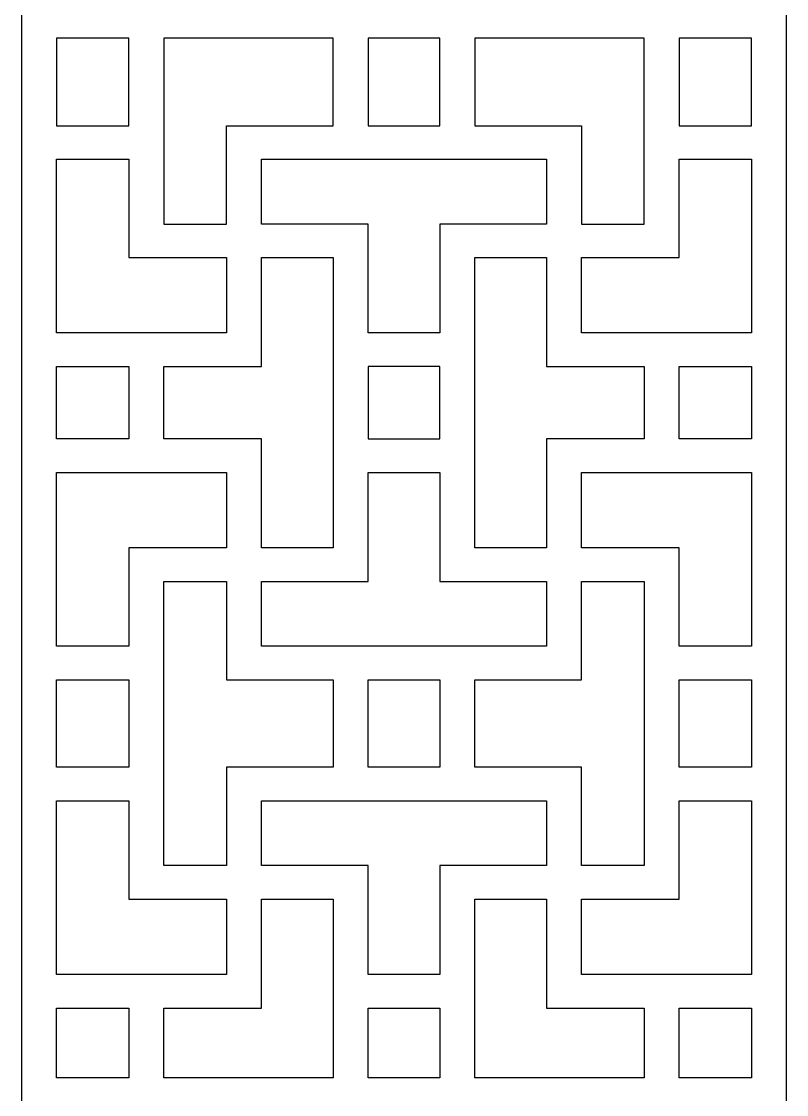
# Model space of a CAD drawing. Header units: centimetres. Extents: x -9.9 to -2, y -14.3 to 14.4.
# Drawn here: x -9.917 to -7.005, y 0.063 to 4.145 of the extents above; entities that cross this region are included whole.
import ezdxf

# ---------------------------------------------------------------- set-up
doc = ezdxf.new("R2010")
doc.units = ezdxf.units.CM
doc.header["$MEASUREMENT"] = 0
doc.layers.add('layer 1', color=7, linetype='Continuous')

msp = doc.modelspace()

# ---------------------------------------------------------------- linework, layer by layer
at = {"layer": 'layer 1', "color": 177}
for points, knots in [([(-7.00539, -14.31177), (-7.00539, -14.31177), (-9.91685, -14.31177), (-9.91685, -14.31177), (-9.91685, -14.31177), (-9.91685, -14.31177), (-9.91685, 14.43681), (-9.91685, 14.43681), (-9.91685, 14.43681), (-9.91685, 14.43681), (-7.00539, 14.43681), (-7.00539, 14.43681), (-7.00539, 14.43681), (-7.00539, 14.43681), (-7.00539, -14.31177), (-7.00539, -14.31177)], [0, 0, 0, 0, 0.2, 0.2, 0.2, 0.2, 0.4, 0.4, 0.4, 0.4, 0.6, 0.6, 0.6, 0.6, 1, 1, 1, 1]), ([(-9.7833, 4.08067), (-9.7833, 4.08067), (-9.50832, 4.08067), (-9.50832, 4.08067), (-9.50832, 4.08067), (-9.50832, 4.08067), (-9.50832, 3.74812), (-9.50832, 3.74812), (-9.50832, 3.74812), (-9.50832, 3.74812), (-9.7833, 3.74812), (-9.7833, 3.74812), (-9.7833, 3.74812), (-9.7833, 3.74812), (-9.7833, 4.08067), (-9.7833, 4.08067)], [0, 0, 0, 0, 0.2, 0.2, 0.2, 0.2, 0.4, 0.4, 0.4, 0.4, 0.6, 0.6, 0.6, 0.6, 1, 1, 1, 1]), ([(-9.37477, 4.08067), (-9.37477, 4.08067), (-8.73121, 4.08067), (-8.73121, 4.08067), (-8.73121, 4.08067), (-8.73121, 4.08067), (-8.73121, 3.74812), (-8.73121, 3.74812), (-8.73121, 3.74812), (-8.73121, 3.74812), (-9.00329, 3.74812), (-9.00329, 3.74812), (-9.00329, 3.74812), (-9.00329, 3.74812), (-9.13684, 3.74812), (-9.13684, 3.74812), (-9.13684, 3.74812), (-9.13684, 3.74812), (-9.13684, 3.62022), (-9.13684, 3.62022), (-9.13684, 3.62022), (-9.13684, 3.62022), (-9.13684, 3.3741), (-9.13684, 3.3741), (-9.13684, 3.3741), (-9.13684, 3.3741), (-9.37477, 3.3741), (-9.37477, 3.3741), (-9.37477, 3.3741), (-9.37477, 3.3741), (-9.37477, 4.08067), (-9.37477, 4.08067)], [0, 0, 0, 0, 0.1111111, 0.1111111, 0.1111111, 0.1111111, 0.2222222, 0.2222222, 0.2222222, 0.2222222, 0.3333333, 0.3333333, 0.3333333, 0.3333333, 0.4444444, 0.4444444, 0.4444444, 0.4444444, 0.5555556, 0.5555556, 0.5555556, 0.5555556, 0.6666667, 0.6666667, 0.6666667, 0.6666667, 0.7777778, 0.7777778, 0.7777778, 0.7777778, 1, 1, 1, 1]), ([(-8.59766, 4.08067), (-8.59766, 4.08067), (-8.32458, 4.08067), (-8.32458, 4.08067), (-8.32458, 4.08067), (-8.32458, 4.08067), (-8.32458, 3.74812), (-8.32458, 3.74812), (-8.32458, 3.74812), (-8.32458, 3.74812), (-8.59766, 3.74812), (-8.59766, 3.74812), (-8.59766, 3.74812), (-8.59766, 3.74812), (-8.59766, 4.08067), (-8.59766, 4.08067)], [0, 0, 0, 0, 0.2, 0.2, 0.2, 0.2, 0.4, 0.4, 0.4, 0.4, 0.6, 0.6, 0.6, 0.6, 1, 1, 1, 1]), ([(-8.19103, 4.08067), (-8.19103, 4.08067), (-7.54746, 4.08067), (-7.54746, 4.08067), (-7.54746, 4.08067), (-7.54746, 4.08067), (-7.54746, 3.3741), (-7.54746, 3.3741), (-7.54746, 3.3741), (-7.54746, 3.3741), (-7.78539, 3.3741), (-7.78539, 3.3741), (-7.78539, 3.3741), (-7.78539, 3.3741), (-7.78539, 3.62022), (-7.78539, 3.62022), (-7.78539, 3.62022), (-7.78539, 3.62022), (-7.78539, 3.74812), (-7.78539, 3.74812), (-7.78539, 3.74812), (-7.78539, 3.74812), (-7.91894, 3.74812), (-7.91894, 3.74812), (-7.91894, 3.74812), (-7.91894, 3.74812), (-8.19103, 3.74812), (-8.19103, 3.74812), (-8.19103, 3.74812), (-8.19103, 3.74812), (-8.19103, 4.08067), (-8.19103, 4.08067)], [0, 0, 0, 0, 0.1111111, 0.1111111, 0.1111111, 0.1111111, 0.2222222, 0.2222222, 0.2222222, 0.2222222, 0.3333333, 0.3333333, 0.3333333, 0.3333333, 0.4444444, 0.4444444, 0.4444444, 0.4444444, 0.5555556, 0.5555556, 0.5555556, 0.5555556, 0.6666667, 0.6666667, 0.6666667, 0.6666667, 0.7777778, 0.7777778, 0.7777778, 0.7777778, 1, 1, 1, 1]), ([(-7.41391, 4.08067), (-7.41391, 4.08067), (-7.13894, 4.08067), (-7.13894, 4.08067), (-7.13894, 4.08067), (-7.13894, 4.08067), (-7.13894, 3.74812), (-7.13894, 3.74812), (-7.13894, 3.74812), (-7.13894, 3.74812), (-7.41391, 3.74812), (-7.41391, 3.74812), (-7.41391, 3.74812), (-7.41391, 3.74812), (-7.41391, 4.08067), (-7.41391, 4.08067)], [0, 0, 0, 0, 0.2, 0.2, 0.2, 0.2, 0.4, 0.4, 0.4, 0.4, 0.6, 0.6, 0.6, 0.6, 1, 1, 1, 1]), ([(-9.7833, 2.95967), (-9.7833, 2.95967), (-9.13684, 2.95967), (-9.13684, 2.95967), (-9.13684, 2.95967), (-9.13684, 2.95967), (-9.13684, 3.2462), (-9.13684, 3.2462), (-9.13684, 3.2462), (-9.13684, 3.2462), (-9.37477, 3.2462), (-9.37477, 3.2462), (-9.37477, 3.2462), (-9.37477, 3.2462), (-9.46304, 3.2462), (-9.46304, 3.2462), (-9.46304, 3.2462), (-9.46304, 3.2462), (-9.50832, 3.2462), (-9.50832, 3.2462), (-9.50832, 3.2462), (-9.50832, 3.2462), (-9.50832, 3.62022), (-9.50832, 3.62022), (-9.50832, 3.62022), (-9.50832, 3.62022), (-9.7833, 3.62022), (-9.7833, 3.62022), (-9.7833, 3.62022), (-9.7833, 3.62022), (-9.7833, 2.95967), (-9.7833, 2.95967)], [0, 0, 0, 0, 0.1111111, 0.1111111, 0.1111111, 0.1111111, 0.2222222, 0.2222222, 0.2222222, 0.2222222, 0.3333333, 0.3333333, 0.3333333, 0.3333333, 0.4444444, 0.4444444, 0.4444444, 0.4444444, 0.5555556, 0.5555556, 0.5555556, 0.5555556, 0.6666667, 0.6666667, 0.6666667, 0.6666667, 0.7777778, 0.7777778, 0.7777778, 0.7777778, 1, 1, 1, 1]), ([(-9.00329, 3.3741), (-9.00329, 3.3741), (-8.73121, 3.3741), (-8.73121, 3.3741), (-8.73121, 3.3741), (-8.73121, 3.3741), (-8.59766, 3.3741), (-8.59766, 3.3741), (-8.59766, 3.3741), (-8.59766, 3.3741), (-8.59766, 3.2462), (-8.59766, 3.2462), (-8.59766, 3.2462), (-8.59766, 3.2462), (-8.59766, 2.95967), (-8.59766, 2.95967), (-8.59766, 2.95967), (-8.59766, 2.95967), (-8.32458, 2.95967), (-8.32458, 2.95967), (-8.32458, 2.95967), (-8.32458, 2.95967), (-8.32458, 3.2462), (-8.32458, 3.2462), (-8.32458, 3.2462), (-8.32458, 3.2462), (-8.32458, 3.3741), (-8.32458, 3.3741), (-8.32458, 3.3741), (-8.32458, 3.3741), (-8.19103, 3.3741), (-8.19103, 3.3741), (-8.19103, 3.3741), (-8.19103, 3.3741), (-7.91894, 3.3741), (-7.91894, 3.3741), (-7.91894, 3.3741), (-7.91894, 3.3741), (-7.91894, 3.62022), (-7.91894, 3.62022), (-7.91894, 3.62022), (-7.91894, 3.62022), (-9.00329, 3.62022), (-9.00329, 3.62022), (-9.00329, 3.62022), (-9.00329, 3.62022), (-9.00329, 3.3741), (-9.00329, 3.3741)], [0, 0, 0, 0, 0.0769231, 0.0769231, 0.0769231, 0.0769231, 0.1538462, 0.1538462, 0.1538462, 0.1538462, 0.2307692, 0.2307692, 0.2307692, 0.2307692, 0.3076923, 0.3076923, 0.3076923, 0.3076923, 0.3846154, 0.3846154, 0.3846154, 0.3846154, 0.4615385, 0.4615385, 0.4615385, 0.4615385, 0.5384615, 0.5384615, 0.5384615, 0.5384615, 0.6153846, 0.6153846, 0.6153846, 0.6153846, 0.6923077, 0.6923077, 0.6923077, 0.6923077, 0.7692308, 0.7692308, 0.7692308, 0.7692308, 0.8461538, 0.8461538, 0.8461538, 0.8461538, 1, 1, 1, 1]), ([(-7.13894, 3.62022), (-7.13894, 3.62022), (-7.41391, 3.62022), (-7.41391, 3.62022), (-7.41391, 3.62022), (-7.41391, 3.62022), (-7.41391, 3.3741), (-7.41391, 3.3741), (-7.41391, 3.3741), (-7.41391, 3.3741), (-7.41391, 3.2462), (-7.41391, 3.2462), (-7.41391, 3.2462), (-7.41391, 3.2462), (-7.54746, 3.2462), (-7.54746, 3.2462), (-7.54746, 3.2462), (-7.54746, 3.2462), (-7.78539, 3.2462), (-7.78539, 3.2462), (-7.78539, 3.2462), (-7.78539, 3.2462), (-7.78539, 2.95967), (-7.78539, 2.95967), (-7.78539, 2.95967), (-7.78539, 2.95967), (-7.13894, 2.95967), (-7.13894, 2.95967), (-7.13894, 2.95967), (-7.13894, 2.95967), (-7.13894, 3.62022), (-7.13894, 3.62022)], [0, 0, 0, 0, 0.1111111, 0.1111111, 0.1111111, 0.1111111, 0.2222222, 0.2222222, 0.2222222, 0.2222222, 0.3333333, 0.3333333, 0.3333333, 0.3333333, 0.4444444, 0.4444444, 0.4444444, 0.4444444, 0.5555556, 0.5555556, 0.5555556, 0.5555556, 0.6666667, 0.6666667, 0.6666667, 0.6666667, 0.7777778, 0.7777778, 0.7777778, 0.7777778, 1, 1, 1, 1]), ([(-8.73121, 3.2462), (-8.73121, 3.2462), (-9.00329, 3.2462), (-9.00329, 3.2462), (-9.00329, 3.2462), (-9.00329, 3.2462), (-9.00329, 2.95967), (-9.00329, 2.95967), (-9.00329, 2.95967), (-9.00329, 2.95967), (-9.00329, 2.83176), (-9.00329, 2.83176), (-9.00329, 2.83176), (-9.00329, 2.83176), (-9.13684, 2.83176), (-9.13684, 2.83176), (-9.13684, 2.83176), (-9.13684, 2.83176), (-9.37477, 2.83176), (-9.37477, 2.83176), (-9.37477, 2.83176), (-9.37477, 2.83176), (-9.37477, 2.55663), (-9.37477, 2.55663), (-9.37477, 2.55663), (-9.37477, 2.55663), (-9.13684, 2.55663), (-9.13684, 2.55663), (-9.13684, 2.55663), (-9.13684, 2.55663), (-9.00329, 2.55663), (-9.00329, 2.55663), (-9.00329, 2.55663), (-9.00329, 2.55663), (-9.00329, 2.42873), (-9.00329, 2.42873), (-9.00329, 2.42873), (-9.00329, 2.42873), (-9.00329, 2.1422), (-9.00329, 2.1422), (-9.00329, 2.1422), (-9.00329, 2.1422), (-8.73121, 2.1422), (-8.73121, 2.1422), (-8.73121, 2.1422), (-8.73121, 2.1422), (-8.73121, 3.2462), (-8.73121, 3.2462)], [0, 0, 0, 0, 0.0769231, 0.0769231, 0.0769231, 0.0769231, 0.1538462, 0.1538462, 0.1538462, 0.1538462, 0.2307692, 0.2307692, 0.2307692, 0.2307692, 0.3076923, 0.3076923, 0.3076923, 0.3076923, 0.3846154, 0.3846154, 0.3846154, 0.3846154, 0.4615385, 0.4615385, 0.4615385, 0.4615385, 0.5384615, 0.5384615, 0.5384615, 0.5384615, 0.6153846, 0.6153846, 0.6153846, 0.6153846, 0.6923077, 0.6923077, 0.6923077, 0.6923077, 0.7692308, 0.7692308, 0.7692308, 0.7692308, 0.8461538, 0.8461538, 0.8461538, 0.8461538, 1, 1, 1, 1]), ([(-7.91894, 3.2462), (-7.91894, 3.2462), (-8.19103, 3.2462), (-8.19103, 3.2462), (-8.19103, 3.2462), (-8.19103, 3.2462), (-8.19103, 2.1422), (-8.19103, 2.1422), (-8.19103, 2.1422), (-8.19103, 2.1422), (-7.91894, 2.1422), (-7.91894, 2.1422), (-7.91894, 2.1422), (-7.91894, 2.1422), (-7.91894, 2.42873), (-7.91894, 2.42873), (-7.91894, 2.42873), (-7.91894, 2.42873), (-7.91894, 2.55663), (-7.91894, 2.55663), (-7.91894, 2.55663), (-7.91894, 2.55663), (-7.78539, 2.55663), (-7.78539, 2.55663), (-7.78539, 2.55663), (-7.78539, 2.55663), (-7.54746, 2.55663), (-7.54746, 2.55663), (-7.54746, 2.55663), (-7.54746, 2.55663), (-7.54746, 2.83176), (-7.54746, 2.83176), (-7.54746, 2.83176), (-7.54746, 2.83176), (-7.78539, 2.83176), (-7.78539, 2.83176), (-7.78539, 2.83176), (-7.78539, 2.83176), (-7.91894, 2.83176), (-7.91894, 2.83176), (-7.91894, 2.83176), (-7.91894, 2.83176), (-7.91894, 2.95967), (-7.91894, 2.95967), (-7.91894, 2.95967), (-7.91894, 2.95967), (-7.91894, 3.2462), (-7.91894, 3.2462)], [0, 0, 0, 0, 0.0769231, 0.0769231, 0.0769231, 0.0769231, 0.1538462, 0.1538462, 0.1538462, 0.1538462, 0.2307692, 0.2307692, 0.2307692, 0.2307692, 0.3076923, 0.3076923, 0.3076923, 0.3076923, 0.3846154, 0.3846154, 0.3846154, 0.3846154, 0.4615385, 0.4615385, 0.4615385, 0.4615385, 0.5384615, 0.5384615, 0.5384615, 0.5384615, 0.6153846, 0.6153846, 0.6153846, 0.6153846, 0.6923077, 0.6923077, 0.6923077, 0.6923077, 0.7692308, 0.7692308, 0.7692308, 0.7692308, 0.8461538, 0.8461538, 0.8461538, 0.8461538, 1, 1, 1, 1]), ([(-9.7833, 2.55663), (-9.7833, 2.55663), (-9.50832, 2.55663), (-9.50832, 2.55663), (-9.50832, 2.55663), (-9.50832, 2.55663), (-9.50832, 2.83176), (-9.50832, 2.83176), (-9.50832, 2.83176), (-9.50832, 2.83176), (-9.7833, 2.83176), (-9.7833, 2.83176), (-9.7833, 2.83176), (-9.7833, 2.83176), (-9.7833, 2.55663), (-9.7833, 2.55663)], [0, 0, 0, 0, 0.2, 0.2, 0.2, 0.2, 0.4, 0.4, 0.4, 0.4, 0.6, 0.6, 0.6, 0.6, 1, 1, 1, 1]), ([(-8.59766, 2.83176), (-8.59766, 2.83176), (-8.32458, 2.83176), (-8.32458, 2.83176), (-8.32458, 2.83176), (-8.32458, 2.83176), (-8.32458, 2.55663), (-8.32458, 2.55663), (-8.32458, 2.55663), (-8.32458, 2.55663), (-8.59766, 2.55663), (-8.59766, 2.55663), (-8.59766, 2.55663), (-8.59766, 2.55663), (-8.59766, 2.83176), (-8.59766, 2.83176)], [0, 0, 0, 0, 0.2, 0.2, 0.2, 0.2, 0.4, 0.4, 0.4, 0.4, 0.6, 0.6, 0.6, 0.6, 1, 1, 1, 1]), ([(-7.13894, 2.83176), (-7.13894, 2.83176), (-7.41391, 2.83176), (-7.41391, 2.83176), (-7.41391, 2.83176), (-7.41391, 2.83176), (-7.41391, 2.55663), (-7.41391, 2.55663), (-7.41391, 2.55663), (-7.41391, 2.55663), (-7.13894, 2.55663), (-7.13894, 2.55663), (-7.13894, 2.55663), (-7.13894, 2.55663), (-7.13894, 2.83176), (-7.13894, 2.83176)], [0, 0, 0, 0, 0.2, 0.2, 0.2, 0.2, 0.4, 0.4, 0.4, 0.4, 0.6, 0.6, 0.6, 0.6, 1, 1, 1, 1]), ([(-9.7833, 1.76818), (-9.7833, 1.76818), (-9.50832, 1.76818), (-9.50832, 1.76818), (-9.50832, 1.76818), (-9.50832, 1.76818), (-9.50832, 2.0143), (-9.50832, 2.0143), (-9.50832, 2.0143), (-9.50832, 2.0143), (-9.50832, 2.11254), (-9.50832, 2.11254), (-9.50832, 2.11254), (-9.50832, 2.11254), (-9.50832, 2.1422), (-9.50832, 2.1422), (-9.50832, 2.1422), (-9.50832, 2.1422), (-9.13684, 2.1422), (-9.13684, 2.1422), (-9.13684, 2.1422), (-9.13684, 2.1422), (-9.13684, 2.42873), (-9.13684, 2.42873), (-9.13684, 2.42873), (-9.13684, 2.42873), (-9.7833, 2.42873), (-9.7833, 2.42873), (-9.7833, 2.42873), (-9.7833, 2.42873), (-9.7833, 1.76818), (-9.7833, 1.76818)], [0, 0, 0, 0, 0.1111111, 0.1111111, 0.1111111, 0.1111111, 0.2222222, 0.2222222, 0.2222222, 0.2222222, 0.3333333, 0.3333333, 0.3333333, 0.3333333, 0.4444444, 0.4444444, 0.4444444, 0.4444444, 0.5555556, 0.5555556, 0.5555556, 0.5555556, 0.6666667, 0.6666667, 0.6666667, 0.6666667, 0.7777778, 0.7777778, 0.7777778, 0.7777778, 1, 1, 1, 1]), ([(-9.00329, 2.0143), (-9.00329, 2.0143), (-9.00329, 1.76818), (-9.00329, 1.76818), (-9.00329, 1.76818), (-9.00329, 1.76818), (-7.91894, 1.76818), (-7.91894, 1.76818), (-7.91894, 1.76818), (-7.91894, 1.76818), (-7.91894, 2.0143), (-7.91894, 2.0143), (-7.91894, 2.0143), (-7.91894, 2.0143), (-8.32458, 2.0143), (-8.32458, 2.0143), (-8.32458, 2.0143), (-8.32458, 2.0143), (-8.32458, 2.026), (-8.32458, 2.026), (-8.32458, 2.026), (-8.32458, 2.026), (-8.32458, 2.1422), (-8.32458, 2.1422), (-8.32458, 2.1422), (-8.32458, 2.1422), (-8.32458, 2.42873), (-8.32458, 2.42873), (-8.32458, 2.42873), (-8.32458, 2.42873), (-8.59766, 2.42873), (-8.59766, 2.42873), (-8.59766, 2.42873), (-8.59766, 2.42873), (-8.59766, 2.1422), (-8.59766, 2.1422), (-8.59766, 2.1422), (-8.59766, 2.1422), (-8.59766, 2.026), (-8.59766, 2.026), (-8.59766, 2.026), (-8.59766, 2.026), (-8.59766, 2.0143), (-8.59766, 2.0143), (-8.59766, 2.0143), (-8.59766, 2.0143), (-9.00329, 2.0143), (-9.00329, 2.0143)], [0, 0, 0, 0, 0.0769231, 0.0769231, 0.0769231, 0.0769231, 0.1538462, 0.1538462, 0.1538462, 0.1538462, 0.2307692, 0.2307692, 0.2307692, 0.2307692, 0.3076923, 0.3076923, 0.3076923, 0.3076923, 0.3846154, 0.3846154, 0.3846154, 0.3846154, 0.4615385, 0.4615385, 0.4615385, 0.4615385, 0.5384615, 0.5384615, 0.5384615, 0.5384615, 0.6153846, 0.6153846, 0.6153846, 0.6153846, 0.6923077, 0.6923077, 0.6923077, 0.6923077, 0.7692308, 0.7692308, 0.7692308, 0.7692308, 0.8461538, 0.8461538, 0.8461538, 0.8461538, 1, 1, 1, 1]), ([(-7.13894, 2.42873), (-7.13894, 2.42873), (-7.78539, 2.42873), (-7.78539, 2.42873), (-7.78539, 2.42873), (-7.78539, 2.42873), (-7.78539, 2.1422), (-7.78539, 2.1422), (-7.78539, 2.1422), (-7.78539, 2.1422), (-7.41391, 2.1422), (-7.41391, 2.1422), (-7.41391, 2.1422), (-7.41391, 2.1422), (-7.41391, 2.11254), (-7.41391, 2.11254), (-7.41391, 2.11254), (-7.41391, 2.11254), (-7.41391, 2.0143), (-7.41391, 2.0143), (-7.41391, 2.0143), (-7.41391, 2.0143), (-7.41391, 1.76818), (-7.41391, 1.76818), (-7.41391, 1.76818), (-7.41391, 1.76818), (-7.13894, 1.76818), (-7.13894, 1.76818), (-7.13894, 1.76818), (-7.13894, 1.76818), (-7.13894, 2.42873), (-7.13894, 2.42873)], [0, 0, 0, 0, 0.1111111, 0.1111111, 0.1111111, 0.1111111, 0.2222222, 0.2222222, 0.2222222, 0.2222222, 0.3333333, 0.3333333, 0.3333333, 0.3333333, 0.4444444, 0.4444444, 0.4444444, 0.4444444, 0.5555556, 0.5555556, 0.5555556, 0.5555556, 0.6666667, 0.6666667, 0.6666667, 0.6666667, 0.7777778, 0.7777778, 0.7777778, 0.7777778, 1, 1, 1, 1]), ([(-9.37477, 2.0143), (-9.37477, 2.0143), (-9.37477, 0.93371), (-9.37477, 0.93371), (-9.37477, 0.93371), (-9.37477, 0.93371), (-9.13684, 0.93371), (-9.13684, 0.93371), (-9.13684, 0.93371), (-9.13684, 0.93371), (-9.13684, 1.17983), (-9.13684, 1.17983), (-9.13684, 1.17983), (-9.13684, 1.17983), (-9.13684, 1.30773), (-9.13684, 1.30773), (-9.13684, 1.30773), (-9.13684, 1.30773), (-9.00329, 1.30773), (-9.00329, 1.30773), (-9.00329, 1.30773), (-9.00329, 1.30773), (-8.73121, 1.30773), (-8.73121, 1.30773), (-8.73121, 1.30773), (-8.73121, 1.30773), (-8.73121, 1.64028), (-8.73121, 1.64028), (-8.73121, 1.64028), (-8.73121, 1.64028), (-9.00329, 1.64028), (-9.00329, 1.64028), (-9.00329, 1.64028), (-9.00329, 1.64028), (-9.13684, 1.64028), (-9.13684, 1.64028), (-9.13684, 1.64028), (-9.13684, 1.64028), (-9.13684, 1.76818), (-9.13684, 1.76818), (-9.13684, 1.76818), (-9.13684, 1.76818), (-9.13684, 2.0143), (-9.13684, 2.0143), (-9.13684, 2.0143), (-9.13684, 2.0143), (-9.37477, 2.0143), (-9.37477, 2.0143)], [0, 0, 0, 0, 0.0769231, 0.0769231, 0.0769231, 0.0769231, 0.1538462, 0.1538462, 0.1538462, 0.1538462, 0.2307692, 0.2307692, 0.2307692, 0.2307692, 0.3076923, 0.3076923, 0.3076923, 0.3076923, 0.3846154, 0.3846154, 0.3846154, 0.3846154, 0.4615385, 0.4615385, 0.4615385, 0.4615385, 0.5384615, 0.5384615, 0.5384615, 0.5384615, 0.6153846, 0.6153846, 0.6153846, 0.6153846, 0.6923077, 0.6923077, 0.6923077, 0.6923077, 0.7692308, 0.7692308, 0.7692308, 0.7692308, 0.8461538, 0.8461538, 0.8461538, 0.8461538, 1, 1, 1, 1]), ([(-7.78539, 2.0143), (-7.78539, 2.0143), (-7.78539, 1.76818), (-7.78539, 1.76818), (-7.78539, 1.76818), (-7.78539, 1.76818), (-7.78539, 1.64028), (-7.78539, 1.64028), (-7.78539, 1.64028), (-7.78539, 1.64028), (-7.91894, 1.64028), (-7.91894, 1.64028), (-7.91894, 1.64028), (-7.91894, 1.64028), (-8.19103, 1.64028), (-8.19103, 1.64028), (-8.19103, 1.64028), (-8.19103, 1.64028), (-8.19103, 1.30773), (-8.19103, 1.30773), (-8.19103, 1.30773), (-8.19103, 1.30773), (-7.91894, 1.30773), (-7.91894, 1.30773), (-7.91894, 1.30773), (-7.91894, 1.30773), (-7.78539, 1.30773), (-7.78539, 1.30773), (-7.78539, 1.30773), (-7.78539, 1.30773), (-7.78539, 1.17983), (-7.78539, 1.17983), (-7.78539, 1.17983), (-7.78539, 1.17983), (-7.78539, 0.93371), (-7.78539, 0.93371), (-7.78539, 0.93371), (-7.78539, 0.93371), (-7.54746, 0.93371), (-7.54746, 0.93371), (-7.54746, 0.93371), (-7.54746, 0.93371), (-7.54746, 2.0143), (-7.54746, 2.0143), (-7.54746, 2.0143), (-7.54746, 2.0143), (-7.78539, 2.0143), (-7.78539, 2.0143)], [0, 0, 0, 0, 0.0769231, 0.0769231, 0.0769231, 0.0769231, 0.1538462, 0.1538462, 0.1538462, 0.1538462, 0.2307692, 0.2307692, 0.2307692, 0.2307692, 0.3076923, 0.3076923, 0.3076923, 0.3076923, 0.3846154, 0.3846154, 0.3846154, 0.3846154, 0.4615385, 0.4615385, 0.4615385, 0.4615385, 0.5384615, 0.5384615, 0.5384615, 0.5384615, 0.6153846, 0.6153846, 0.6153846, 0.6153846, 0.6923077, 0.6923077, 0.6923077, 0.6923077, 0.7692308, 0.7692308, 0.7692308, 0.7692308, 0.8461538, 0.8461538, 0.8461538, 0.8461538, 1, 1, 1, 1]), ([(-9.7833, 1.30773), (-9.7833, 1.30773), (-9.50832, 1.30773), (-9.50832, 1.30773), (-9.50832, 1.30773), (-9.50832, 1.30773), (-9.50832, 1.64028), (-9.50832, 1.64028), (-9.50832, 1.64028), (-9.50832, 1.64028), (-9.7833, 1.64028), (-9.7833, 1.64028), (-9.7833, 1.64028), (-9.7833, 1.64028), (-9.7833, 1.30773), (-9.7833, 1.30773)], [0, 0, 0, 0, 0.2, 0.2, 0.2, 0.2, 0.4, 0.4, 0.4, 0.4, 0.6, 0.6, 0.6, 0.6, 1, 1, 1, 1]), ([(-8.59766, 1.64028), (-8.59766, 1.64028), (-8.59766, 1.30773), (-8.59766, 1.30773), (-8.59766, 1.30773), (-8.59766, 1.30773), (-8.32458, 1.30773), (-8.32458, 1.30773), (-8.32458, 1.30773), (-8.32458, 1.30773), (-8.32458, 1.64028), (-8.32458, 1.64028), (-8.32458, 1.64028), (-8.32458, 1.64028), (-8.59766, 1.64028), (-8.59766, 1.64028)], [0, 0, 0, 0, 0.2, 0.2, 0.2, 0.2, 0.4, 0.4, 0.4, 0.4, 0.6, 0.6, 0.6, 0.6, 1, 1, 1, 1]), ([(-7.13894, 1.64028), (-7.13894, 1.64028), (-7.41391, 1.64028), (-7.41391, 1.64028), (-7.41391, 1.64028), (-7.41391, 1.64028), (-7.41391, 1.30773), (-7.41391, 1.30773), (-7.41391, 1.30773), (-7.41391, 1.30773), (-7.13894, 1.30773), (-7.13894, 1.30773), (-7.13894, 1.30773), (-7.13894, 1.30773), (-7.13894, 1.64028), (-7.13894, 1.64028)], [0, 0, 0, 0, 0.2, 0.2, 0.2, 0.2, 0.4, 0.4, 0.4, 0.4, 0.6, 0.6, 0.6, 0.6, 1, 1, 1, 1]), ([(-9.7833, 0.51928), (-9.7833, 0.51928), (-9.13684, 0.51928), (-9.13684, 0.51928), (-9.13684, 0.51928), (-9.13684, 0.51928), (-9.13684, 0.80581), (-9.13684, 0.80581), (-9.13684, 0.80581), (-9.13684, 0.80581), (-9.37477, 0.80581), (-9.37477, 0.80581), (-9.37477, 0.80581), (-9.37477, 0.80581), (-9.46304, 0.80581), (-9.46304, 0.80581), (-9.46304, 0.80581), (-9.46304, 0.80581), (-9.50832, 0.80581), (-9.50832, 0.80581), (-9.50832, 0.80581), (-9.50832, 0.80581), (-9.50832, 1.17983), (-9.50832, 1.17983), (-9.50832, 1.17983), (-9.50832, 1.17983), (-9.7833, 1.17983), (-9.7833, 1.17983), (-9.7833, 1.17983), (-9.7833, 1.17983), (-9.7833, 0.51928), (-9.7833, 0.51928)], [0, 0, 0, 0, 0.1111111, 0.1111111, 0.1111111, 0.1111111, 0.2222222, 0.2222222, 0.2222222, 0.2222222, 0.3333333, 0.3333333, 0.3333333, 0.3333333, 0.4444444, 0.4444444, 0.4444444, 0.4444444, 0.5555556, 0.5555556, 0.5555556, 0.5555556, 0.6666667, 0.6666667, 0.6666667, 0.6666667, 0.7777778, 0.7777778, 0.7777778, 0.7777778, 1, 1, 1, 1]), ([(-8.73121, 0.93371), (-8.73121, 0.93371), (-8.59766, 0.93371), (-8.59766, 0.93371), (-8.59766, 0.93371), (-8.59766, 0.93371), (-8.59766, 0.80581), (-8.59766, 0.80581), (-8.59766, 0.80581), (-8.59766, 0.80581), (-8.59766, 0.51928), (-8.59766, 0.51928), (-8.59766, 0.51928), (-8.59766, 0.51928), (-8.32458, 0.51928), (-8.32458, 0.51928), (-8.32458, 0.51928), (-8.32458, 0.51928), (-8.32458, 0.80581), (-8.32458, 0.80581), (-8.32458, 0.80581), (-8.32458, 0.80581), (-8.32458, 0.93371), (-8.32458, 0.93371), (-8.32458, 0.93371), (-8.32458, 0.93371), (-8.19103, 0.93371), (-8.19103, 0.93371), (-8.19103, 0.93371), (-8.19103, 0.93371), (-7.91894, 0.93371), (-7.91894, 0.93371), (-7.91894, 0.93371), (-7.91894, 0.93371), (-7.91894, 1.17983), (-7.91894, 1.17983), (-7.91894, 1.17983), (-7.91894, 1.17983), (-9.00329, 1.17983), (-9.00329, 1.17983), (-9.00329, 1.17983), (-9.00329, 1.17983), (-9.00329, 0.93371), (-9.00329, 0.93371), (-9.00329, 0.93371), (-9.00329, 0.93371), (-8.73121, 0.93371), (-8.73121, 0.93371)], [0, 0, 0, 0, 0.0769231, 0.0769231, 0.0769231, 0.0769231, 0.1538462, 0.1538462, 0.1538462, 0.1538462, 0.2307692, 0.2307692, 0.2307692, 0.2307692, 0.3076923, 0.3076923, 0.3076923, 0.3076923, 0.3846154, 0.3846154, 0.3846154, 0.3846154, 0.4615385, 0.4615385, 0.4615385, 0.4615385, 0.5384615, 0.5384615, 0.5384615, 0.5384615, 0.6153846, 0.6153846, 0.6153846, 0.6153846, 0.6923077, 0.6923077, 0.6923077, 0.6923077, 0.7692308, 0.7692308, 0.7692308, 0.7692308, 0.8461538, 0.8461538, 0.8461538, 0.8461538, 1, 1, 1, 1]), ([(-7.13894, 1.17983), (-7.13894, 1.17983), (-7.41391, 1.17983), (-7.41391, 1.17983), (-7.41391, 1.17983), (-7.41391, 1.17983), (-7.41391, 0.80581), (-7.41391, 0.80581), (-7.41391, 0.80581), (-7.41391, 0.80581), (-7.49314, 0.80581), (-7.49314, 0.80581), (-7.49314, 0.80581), (-7.49314, 0.80581), (-7.54746, 0.80581), (-7.54746, 0.80581), (-7.54746, 0.80581), (-7.54746, 0.80581), (-7.78539, 0.80581), (-7.78539, 0.80581), (-7.78539, 0.80581), (-7.78539, 0.80581), (-7.78539, 0.51928), (-7.78539, 0.51928), (-7.78539, 0.51928), (-7.78539, 0.51928), (-7.13894, 0.51928), (-7.13894, 0.51928), (-7.13894, 0.51928), (-7.13894, 0.51928), (-7.13894, 1.17983), (-7.13894, 1.17983)], [0, 0, 0, 0, 0.1111111, 0.1111111, 0.1111111, 0.1111111, 0.2222222, 0.2222222, 0.2222222, 0.2222222, 0.3333333, 0.3333333, 0.3333333, 0.3333333, 0.4444444, 0.4444444, 0.4444444, 0.4444444, 0.5555556, 0.5555556, 0.5555556, 0.5555556, 0.6666667, 0.6666667, 0.6666667, 0.6666667, 0.7777778, 0.7777778, 0.7777778, 0.7777778, 1, 1, 1, 1]), ([(-8.73121, 0.12647), (-8.73121, 0.12647), (-8.73121, 0.80581), (-8.73121, 0.80581), (-8.73121, 0.80581), (-8.73121, 0.80581), (-9.00329, 0.80581), (-9.00329, 0.80581), (-9.00329, 0.80581), (-9.00329, 0.80581), (-9.00329, 0.51928), (-9.00329, 0.51928), (-9.00329, 0.51928), (-9.00329, 0.51928), (-9.00329, 0.39138), (-9.00329, 0.39138), (-9.00329, 0.39138), (-9.00329, 0.39138), (-9.13684, 0.39138), (-9.13684, 0.39138), (-9.13684, 0.39138), (-9.13684, 0.39138), (-9.37477, 0.39138), (-9.37477, 0.39138), (-9.37477, 0.39138), (-9.37477, 0.39138), (-9.37477, 0.12647), (-9.37477, 0.12647), (-9.37477, 0.12647), (-9.37477, 0.12647), (-8.73121, 0.12647), (-8.73121, 0.12647)], [0, 0, 0, 0, 0.1111111, 0.1111111, 0.1111111, 0.1111111, 0.2222222, 0.2222222, 0.2222222, 0.2222222, 0.3333333, 0.3333333, 0.3333333, 0.3333333, 0.4444444, 0.4444444, 0.4444444, 0.4444444, 0.5555556, 0.5555556, 0.5555556, 0.5555556, 0.6666667, 0.6666667, 0.6666667, 0.6666667, 0.7777778, 0.7777778, 0.7777778, 0.7777778, 1, 1, 1, 1]), ([(-7.54746, 0.12647), (-7.54746, 0.12647), (-7.54746, 0.39138), (-7.54746, 0.39138), (-7.54746, 0.39138), (-7.54746, 0.39138), (-7.78539, 0.39138), (-7.78539, 0.39138), (-7.78539, 0.39138), (-7.78539, 0.39138), (-7.91894, 0.39138), (-7.91894, 0.39138), (-7.91894, 0.39138), (-7.91894, 0.39138), (-7.91894, 0.51928), (-7.91894, 0.51928), (-7.91894, 0.51928), (-7.91894, 0.51928), (-7.91894, 0.80581), (-7.91894, 0.80581), (-7.91894, 0.80581), (-7.91894, 0.80581), (-8.19103, 0.80581), (-8.19103, 0.80581), (-8.19103, 0.80581), (-8.19103, 0.80581), (-8.19103, 0.12647), (-8.19103, 0.12647), (-8.19103, 0.12647), (-8.19103, 0.12647), (-7.54746, 0.12647), (-7.54746, 0.12647)], [0, 0, 0, 0, 0.1111111, 0.1111111, 0.1111111, 0.1111111, 0.2222222, 0.2222222, 0.2222222, 0.2222222, 0.3333333, 0.3333333, 0.3333333, 0.3333333, 0.4444444, 0.4444444, 0.4444444, 0.4444444, 0.5555556, 0.5555556, 0.5555556, 0.5555556, 0.6666667, 0.6666667, 0.6666667, 0.6666667, 0.7777778, 0.7777778, 0.7777778, 0.7777778, 1, 1, 1, 1]), ([(-9.50832, 0.12647), (-9.50832, 0.12647), (-9.50832, 0.39138), (-9.50832, 0.39138), (-9.50832, 0.39138), (-9.50832, 0.39138), (-9.7833, 0.39138), (-9.7833, 0.39138), (-9.7833, 0.39138), (-9.7833, 0.39138), (-9.7833, 0.12647), (-9.7833, 0.12647), (-9.7833, 0.12647), (-9.7833, 0.12647), (-9.50832, 0.12647), (-9.50832, 0.12647)], [0, 0, 0, 0, 0.2, 0.2, 0.2, 0.2, 0.4, 0.4, 0.4, 0.4, 0.6, 0.6, 0.6, 0.6, 1, 1, 1, 1]), ([(-8.32458, 0.12647), (-8.32458, 0.12647), (-8.32458, 0.39138), (-8.32458, 0.39138), (-8.32458, 0.39138), (-8.32458, 0.39138), (-8.59766, 0.39138), (-8.59766, 0.39138), (-8.59766, 0.39138), (-8.59766, 0.39138), (-8.59766, 0.12647), (-8.59766, 0.12647), (-8.59766, 0.12647), (-8.59766, 0.12647), (-8.32458, 0.12647), (-8.32458, 0.12647)], [0, 0, 0, 0, 0.2, 0.2, 0.2, 0.2, 0.4, 0.4, 0.4, 0.4, 0.6, 0.6, 0.6, 0.6, 1, 1, 1, 1]), ([(-7.13894, 0.39138), (-7.13894, 0.39138), (-7.41391, 0.39138), (-7.41391, 0.39138), (-7.41391, 0.39138), (-7.41391, 0.39138), (-7.41391, 0.12647), (-7.41391, 0.12647), (-7.41391, 0.12647), (-7.41391, 0.12647), (-7.13894, 0.12647), (-7.13894, 0.12647), (-7.13894, 0.12647), (-7.13894, 0.12647), (-7.13894, 0.39138), (-7.13894, 0.39138)], [0, 0, 0, 0, 0.2, 0.2, 0.2, 0.2, 0.4, 0.4, 0.4, 0.4, 0.6, 0.6, 0.6, 0.6, 1, 1, 1, 1])]:
    msp.add_open_spline(points, degree=3, knots=knots, dxfattribs=at)

doc.saveas('drawing.dxf')
